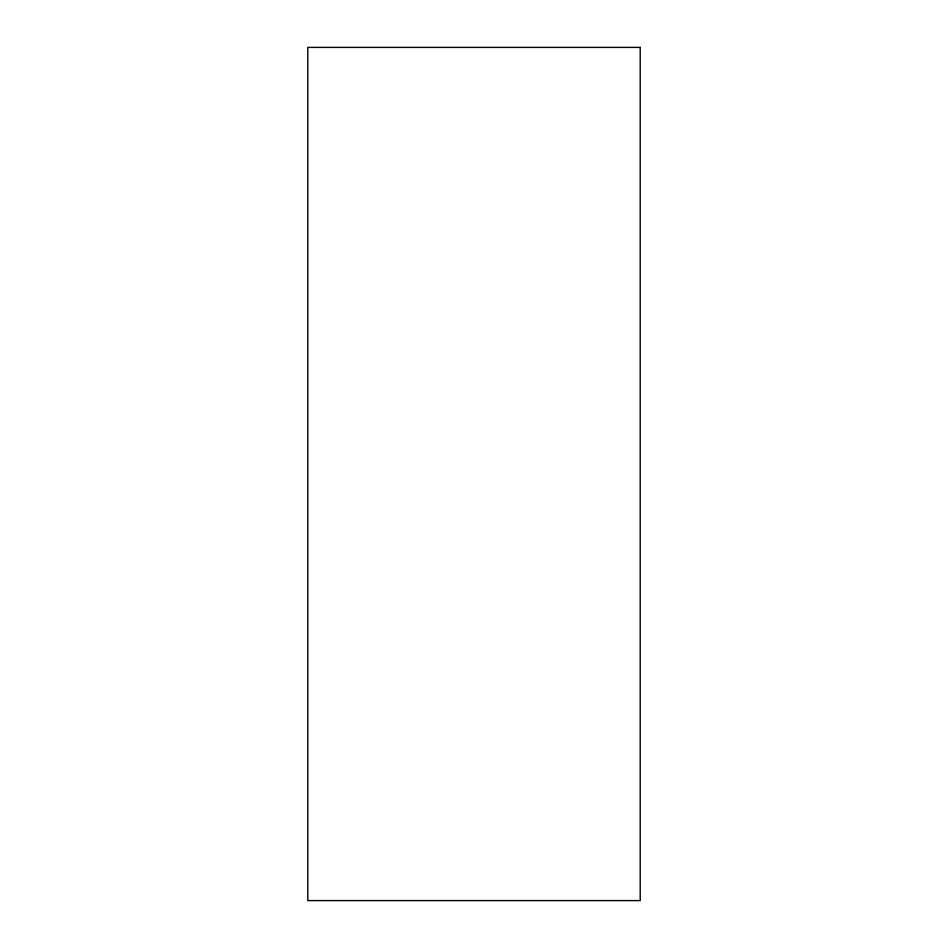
<?xml version="1.0" encoding="UTF-8"?>
<svg xmlns="http://www.w3.org/2000/svg" width="948" height="948" viewBox="0 0 948 948"><rect width="100%" height="100%" fill="white"/><g stroke="black" fill="none" stroke-linecap="round" stroke-linejoin="round"><path stroke-width="1.42" d="M640.208 47.4L307.792 47.4L307.792 900.6L640.208 900.6L640.208 47.4"/></g></svg>
